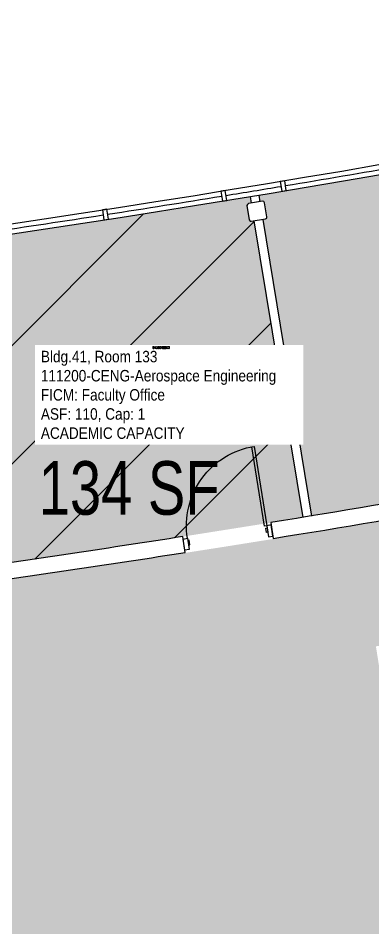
# Model space of a CAD drawing. Header units: inches. Extents: x -3087 to 2347, y -254 to 3466.
# Drawn here: x -608 to -449, y 3052.7 to 3460.2 of the extents above; entities that cross this region are included whole.
import ezdxf
from ezdxf.enums import TextEntityAlignment as Align

# ---------------------------------------------------------------- set-up
doc = ezdxf.new("R2010")
doc.units = ezdxf.units.IN
doc.header["$LTSCALE"] = 10
doc.header["$MEASUREMENT"] = 0
for name, color, linetype in [('A-DOOR', 2, 'CONTINUOUS'), ('A-GLAZ', 1, 'CONTINUOUS'), ('A-GLAZ-SILL', 2, 'CONTINUOUS'), ('A-IDEN-CNUM', 7, 'CONTINUOUS'), ('A-IDEN-RNUM', 7, 'CONTINUOUS'), ('A-IDEN-SNUM', 4, 'CONTINUOUS'), ('A-IDEN-VNUM', 4, 'CONTINUOUS'), ('A-WALL', 5, 'CONTINUOUS'), ('AREA-TEXT', 3, 'CONTINUOUS'), ('Rooms-Capacity', 4, 'CONTINUOUS'), ('Rooms-Category-Color', 7, 'CONTINUOUS'), ('Rooms-College-Color', 7, 'CONTINUOUS'), ('Rooms-Department-Color', 7, 'CONTINUOUS'), ('Rooms-Division-Color', 7, 'CONTINUOUS'), ('Rooms-Information', 7, 'CONTINUOUS')]:
    doc.layers.add(name, color=color, linetype=linetype)
doc.styles.add('AREA', font='arial.ttf', dxfattribs={"height": 24})
doc.styles.add('ROOMSNUMBER', font='TXT.SHX', dxfattribs={"height": 1})
doc.styles.add('ROOMVNUMBER', font='arial.ttf', dxfattribs={"width": 0.85, "height": 30})

msp = doc.modelspace()

# ---------------------------------------------------------------- hatches: boundary and pattern name
at = {"layer": 'Rooms-Capacity'}
h = msp.add_hatch(dxfattribs=at)
h.set_pattern_fill('ANSI31', color=256, scale=300, style=0)
h.set_pattern_definition([(45, (0, 0), (-26.51650429449553, 26.51650429449553), [])])
edge = h.paths.add_edge_path()
edge.add_arc((-1664.826769650998, 10454.64715535922), 7168.947425991806, 278.2711069520612, 279.318087032097)
edge.add_line((-504.0641957968473, 3380.29648241587), (-503.5769881755114, 3377.335010103881))
edge.add_line((-503.5769881755114, 3377.335010103881), (-504.8142529726028, 3377.130825649947))
edge.add_line((-504.8142529726028, 3377.130825649947), (-505.2506430745125, 3376.8101254832))
edge.add_line((-505.2506430745125, 3376.8101254832), (-505.432123914361, 3376.268714688718))
edge.add_line((-505.432123914361, 3376.268714688718), (-504.3737515211105, 3369.855459094048))
edge.add_line((-504.3737515211105, 3369.855459094048), (-503.9833355396986, 3369.314030045643))
edge.add_line((-503.9833355396986, 3369.314030045643), (-503.5116405934095, 3369.237587949261))
edge.add_line((-503.5116405934095, 3369.237587949261), (-502.2783224284649, 3369.441121103242))
edge.add_line((-502.2783224284649, 3369.441121103242), (-480.4040857106447, 3236.479430997744))
edge.add_line((-480.4040857106447, 3236.479430997744), (-534.2511176019907, 3227.957596510649))
edge.add_line((-534.2511176019907, 3227.957596510649), (-612.6167261749506, 3216.025172758847))
edge.add_line((-612.6167261749506, 3216.025172758847), (-633.5221679955721, 3360.267829777673))
at = {"layer": 'Rooms-Category-Color', "true_color": 0xfa9ba3}
h = msp.add_hatch(color=241, dxfattribs=at)
edge = h.paths.add_edge_path()
edge.add_line((-500.1172517985106, 3380.945815229788), (-499.6303688436747, 3377.986316347495))
edge.add_line((-499.6303688436747, 3377.986316347495), (-498.400997325778, 3378.189198218286))
edge.add_line((-498.400997325778, 3378.189198218286), (-497.8143968433142, 3378.038068603724))
edge.add_line((-497.8143968433142, 3378.038068603724), (-497.538886398077, 3377.571327086538))
edge.add_line((-497.538886398077, 3377.571327086538), (-496.4805137813091, 3371.158071374521))
edge.add_line((-496.4805137813091, 3371.158071374521), (-496.5588789731264, 3370.68275026232))
edge.add_line((-496.5588789731264, 3370.68275026232), (-497.0983849465847, 3370.295960539952))
edge.add_line((-497.0983849465847, 3370.295960539952), (-498.3317031264305, 3370.092427391559))
edge.add_line((-498.3317031264305, 3370.092427391559), (-476.4571417570114, 3237.128763787448))
edge.add_line((-476.4571417570114, 3237.128763787448), (-310.9802385568619, 3266.431136496365))
edge.add_line((-310.9802385568619, 3266.431136496365), (-257.4047273397446, 3276.502613026649))
edge.add_line((-257.4047273397446, 3276.502613026649), (-286.8365356475115, 3415.655279245228))
edge.add_line((-286.8365356475115, 3415.655279245228), (-286.6705192476511, 3416.201630346477))
edge.add_line((-286.6705192476511, 3416.201630346477), (-286.2434223741293, 3416.534606439993))
edge.add_line((-286.2434223741293, 3416.534606439993), (-285.0361478328705, 3416.769276840612))
edge.add_line((-285.0361478328705, 3416.769276840612), (-285.6150532066822, 3419.708001196384))
edge.add_arc((-1656.269742445832, 10391.75014696371), 7105.495476002302, 279.3643710255438, 281.1221113781109, ccw=False)
h = msp.add_hatch(color=241, dxfattribs=at)
edge = h.paths.add_edge_path()
edge.add_arc((-1664.826769650998, 10454.64715535922), 7168.947425991806, 278.2711069520612, 279.318087032097)
edge.add_line((-504.0641957968473, 3380.29648241587), (-503.5769881755114, 3377.335010103881))
edge.add_line((-503.5769881755114, 3377.335010103881), (-504.8142529726028, 3377.130825649947))
edge.add_line((-504.8142529726028, 3377.130825649947), (-505.2506430745125, 3376.8101254832))
edge.add_line((-505.2506430745125, 3376.8101254832), (-505.432123914361, 3376.268714688718))
edge.add_line((-505.432123914361, 3376.268714688718), (-504.3737515211105, 3369.855459094048))
edge.add_line((-504.3737515211105, 3369.855459094048), (-503.9833355396986, 3369.314030045643))
edge.add_line((-503.9833355396986, 3369.314030045643), (-503.5116405934095, 3369.237587949261))
edge.add_line((-503.5116405934095, 3369.237587949261), (-502.2783224284649, 3369.441121103242))
edge.add_line((-502.2783224284649, 3369.441121103242), (-480.4040857106447, 3236.479430997744))
edge.add_line((-480.4040857106447, 3236.479430997744), (-534.2511176019907, 3227.957596510649))
edge.add_line((-534.2511176019907, 3227.957596510649), (-612.6167261749506, 3216.025172758847))
edge.add_line((-612.6167261749506, 3216.025172758847), (-633.5221679955721, 3360.267829777673))
at = {"layer": 'Rooms-Category-Color', "true_color": 0xadadad}
h = msp.add_hatch(color=253, dxfattribs=at)
edge = h.paths.add_edge_path()
edge.add_arc((-1655.291926920601, 10436.69894980821), 7302.777143042623, 270.5977534965467, 281.783160734968)
edge.add_line((-164.0038321465254, 3287.809957850724), (-164.0038322339011, 3225.155798433349))
edge.add_line((-164.0038322339011, 3225.155798433349), (-447.587626516819, 3178.783998653293))
edge.add_line((-447.587626516819, 3178.783998653293), (-445.7104129195213, 3166.931738570333))
edge.add_line((-445.7104129195213, 3166.931738570333), (-439.7842932641506, 3167.8704096172))
edge.add_line((-439.7842932641506, 3167.8704096172), (-430.359186604619, 3108.615226484835))
edge.add_line((-430.359186604619, 3108.615226484835), (-376.0023359954357, 3117.224505804479))
edge.add_line((-376.0023359954357, 3117.224505804479), (-376.0023360848427, 3044.000021830201))
edge.add_line((-376.0023360848427, 3044.000021830201), (-895.9968530535698, 3044.001864302903))
edge.add_line((-895.9968530535698, 3044.001864302903), (-897.9968530237675, 2907.000022990629))
edge.add_line((-897.9968530237675, 2907.000022990629), (-967.996853068471, 2900.000022834167))
edge.add_line((-967.996853068471, 2900.000022834167), (-967.9968529641628, 3044.000023009256))
edge.add_line((-967.9968529641628, 3044.000023009256), (-1655.99685318768, 3044.000023007393))
edge.add_line((-1655.99685318768, 3044.000023007393), (-1655.996853008866, 2900.000022990629))
edge.add_line((-1655.996853008866, 2900.000022990629), (-1727.996853128076, 2900.000022985041))
edge.add_line((-1727.996853128076, 2900.000022985041), (-1727.996853157878, 3044.000023012981))
edge.add_line((-1727.996853157878, 3044.000023012981), (-1824.002336084843, 3044.000023022294))
edge.add_line((-1824.002336084843, 3044.000023022294), (-1824.002336084843, 2994.000023050234))
edge.add_line((-1824.002336084843, 2994.000023050234), (-1936.002336159348, 2994.000023057684))
edge.add_line((-1936.002336159348, 2994.000023057684), (-1936.002336204052, 3044.000023026019))
edge.add_line((-1936.002336204052, 3044.000023026019), (-2032.002336114645, 3044.000023012981))
edge.add_line((-2032.002336114645, 3044.000023012981), (-2032.002336084843, 3008.000022945926))
edge.add_line((-2032.002336084843, 3008.000022945926), (-2104.002336084843, 3008.000022988766))
edge.add_line((-2104.002336084843, 3008.000022988766), (-2104.00233605504, 3044.000023001805))
edge.add_line((-2104.00233605504, 3044.000023001805), (-2128.002335950732, 3044.000022985041))
edge.add_line((-2128.002335950732, 3044.000022985041), (-2128.002335965633, 2900.000023016706))
edge.add_line((-2128.002335965633, 2900.000023016706), (-2184.002336099744, 2900.000023050234))
edge.add_line((-2184.002336099744, 2900.000023050234), (-2184.002336025238, 2948.0000229422))
edge.add_line((-2184.002336025238, 2948.0000229422), (-2202.002336248755, 2948.00002304092))
edge.add_line((-2202.002336248755, 2948.00002304092), (-2202.002336159348, 3032.000022973865))
edge.add_line((-2202.002336159348, 3032.000022973865), (-2184.00233617425, 3032.000023016706))
edge.add_line((-2184.00233617425, 3032.000023016706), (-2184.002336099744, 3044.000023037195))
edge.add_line((-2184.002336099744, 3044.000023037195), (-2184.002342807589, 3153.935623803112))
edge.add_arc((-1648.003916241946, 10345.97568545777), 7211.985479861029, 265.7378186661483, 269.0468595697341)
edge.add_arc((-1647.999499138761, 10346.24118466042), 7212.251015804753, 269.0468595697342, 270.5473209509314)
at = {"layer": 'Rooms-College-Color', "true_color": 0x99d7b2}
h = msp.add_hatch(color=253, dxfattribs=at)
edge = h.paths.add_edge_path()
edge.add_line((-500.1172517985106, 3380.945815229788), (-499.6303688436747, 3377.986316347495))
edge.add_line((-499.6303688436747, 3377.986316347495), (-498.400997325778, 3378.189198218286))
edge.add_line((-498.400997325778, 3378.189198218286), (-497.8143968433142, 3378.038068603724))
edge.add_line((-497.8143968433142, 3378.038068603724), (-497.538886398077, 3377.571327086538))
edge.add_line((-497.538886398077, 3377.571327086538), (-496.4805137813091, 3371.158071374521))
edge.add_line((-496.4805137813091, 3371.158071374521), (-496.5588789731264, 3370.68275026232))
edge.add_line((-496.5588789731264, 3370.68275026232), (-497.0983849465847, 3370.295960539952))
edge.add_line((-497.0983849465847, 3370.295960539952), (-498.3317031264305, 3370.092427391559))
edge.add_line((-498.3317031264305, 3370.092427391559), (-476.4571417570114, 3237.128763787448))
edge.add_line((-476.4571417570114, 3237.128763787448), (-310.9802385568619, 3266.431136496365))
edge.add_line((-310.9802385568619, 3266.431136496365), (-257.4047273397446, 3276.502613026649))
edge.add_line((-257.4047273397446, 3276.502613026649), (-286.8365356475115, 3415.655279245228))
edge.add_line((-286.8365356475115, 3415.655279245228), (-286.6705192476511, 3416.201630346477))
edge.add_line((-286.6705192476511, 3416.201630346477), (-286.2434223741293, 3416.534606439993))
edge.add_line((-286.2434223741293, 3416.534606439993), (-285.0361478328705, 3416.769276840612))
edge.add_line((-285.0361478328705, 3416.769276840612), (-285.6150532066822, 3419.708001196384))
edge.add_arc((-1656.269742445832, 10391.75014696371), 7105.495476002302, 279.3643710255438, 281.1221113781109, ccw=False)
h = msp.add_hatch(color=253, dxfattribs=at)
edge = h.paths.add_edge_path()
edge.add_arc((-1664.826769650998, 10454.64715535922), 7168.947425991806, 278.2711069520612, 279.318087032097)
edge.add_line((-504.0641957968473, 3380.29648241587), (-503.5769881755114, 3377.335010103881))
edge.add_line((-503.5769881755114, 3377.335010103881), (-504.8142529726028, 3377.130825649947))
edge.add_line((-504.8142529726028, 3377.130825649947), (-505.2506430745125, 3376.8101254832))
edge.add_line((-505.2506430745125, 3376.8101254832), (-505.432123914361, 3376.268714688718))
edge.add_line((-505.432123914361, 3376.268714688718), (-504.3737515211105, 3369.855459094048))
edge.add_line((-504.3737515211105, 3369.855459094048), (-503.9833355396986, 3369.314030045643))
edge.add_line((-503.9833355396986, 3369.314030045643), (-503.5116405934095, 3369.237587949261))
edge.add_line((-503.5116405934095, 3369.237587949261), (-502.2783224284649, 3369.441121103242))
edge.add_line((-502.2783224284649, 3369.441121103242), (-480.4040857106447, 3236.479430997744))
edge.add_line((-480.4040857106447, 3236.479430997744), (-534.2511176019907, 3227.957596510649))
edge.add_line((-534.2511176019907, 3227.957596510649), (-612.6167261749506, 3216.025172758847))
edge.add_line((-612.6167261749506, 3216.025172758847), (-633.5221679955721, 3360.267829777673))
at = {"layer": 'Rooms-College-Color', "true_color": 0xadadad}
h = msp.add_hatch(color=253, dxfattribs=at)
edge = h.paths.add_edge_path()
edge.add_arc((-1655.291926920601, 10436.69894980821), 7302.777143042623, 270.5977534965467, 281.783160734968)
edge.add_line((-164.0038321465254, 3287.809957850724), (-164.0038322339011, 3225.155798433349))
edge.add_line((-164.0038322339011, 3225.155798433349), (-447.587626516819, 3178.783998653293))
edge.add_line((-447.587626516819, 3178.783998653293), (-445.7104129195213, 3166.931738570333))
edge.add_line((-445.7104129195213, 3166.931738570333), (-439.7842932641506, 3167.8704096172))
edge.add_line((-439.7842932641506, 3167.8704096172), (-430.359186604619, 3108.615226484835))
edge.add_line((-430.359186604619, 3108.615226484835), (-376.0023359954357, 3117.224505804479))
edge.add_line((-376.0023359954357, 3117.224505804479), (-376.0023360848427, 3044.000021830201))
edge.add_line((-376.0023360848427, 3044.000021830201), (-895.9968530535698, 3044.001864302903))
edge.add_line((-895.9968530535698, 3044.001864302903), (-897.9968530237675, 2907.000022990629))
edge.add_line((-897.9968530237675, 2907.000022990629), (-967.996853068471, 2900.000022834167))
edge.add_line((-967.996853068471, 2900.000022834167), (-967.9968529641628, 3044.000023009256))
edge.add_line((-967.9968529641628, 3044.000023009256), (-1655.99685318768, 3044.000023007393))
edge.add_line((-1655.99685318768, 3044.000023007393), (-1655.996853008866, 2900.000022990629))
edge.add_line((-1655.996853008866, 2900.000022990629), (-1727.996853128076, 2900.000022985041))
edge.add_line((-1727.996853128076, 2900.000022985041), (-1727.996853157878, 3044.000023012981))
edge.add_line((-1727.996853157878, 3044.000023012981), (-1824.002336084843, 3044.000023022294))
edge.add_line((-1824.002336084843, 3044.000023022294), (-1824.002336084843, 2994.000023050234))
edge.add_line((-1824.002336084843, 2994.000023050234), (-1936.002336159348, 2994.000023057684))
edge.add_line((-1936.002336159348, 2994.000023057684), (-1936.002336204052, 3044.000023026019))
edge.add_line((-1936.002336204052, 3044.000023026019), (-2032.002336114645, 3044.000023012981))
edge.add_line((-2032.002336114645, 3044.000023012981), (-2032.002336084843, 3008.000022945926))
edge.add_line((-2032.002336084843, 3008.000022945926), (-2104.002336084843, 3008.000022988766))
edge.add_line((-2104.002336084843, 3008.000022988766), (-2104.00233605504, 3044.000023001805))
edge.add_line((-2104.00233605504, 3044.000023001805), (-2128.002335950732, 3044.000022985041))
edge.add_line((-2128.002335950732, 3044.000022985041), (-2128.002335965633, 2900.000023016706))
edge.add_line((-2128.002335965633, 2900.000023016706), (-2184.002336099744, 2900.000023050234))
edge.add_line((-2184.002336099744, 2900.000023050234), (-2184.002336025238, 2948.0000229422))
edge.add_line((-2184.002336025238, 2948.0000229422), (-2202.002336248755, 2948.00002304092))
edge.add_line((-2202.002336248755, 2948.00002304092), (-2202.002336159348, 3032.000022973865))
edge.add_line((-2202.002336159348, 3032.000022973865), (-2184.00233617425, 3032.000023016706))
edge.add_line((-2184.00233617425, 3032.000023016706), (-2184.002336099744, 3044.000023037195))
edge.add_line((-2184.002336099744, 3044.000023037195), (-2184.002342807589, 3153.935623803112))
edge.add_arc((-1648.003916241946, 10345.97568545777), 7211.985479861029, 265.7378186661483, 269.0468595697341)
edge.add_arc((-1647.999499138761, 10346.24118466042), 7212.251015804753, 269.0468595697342, 270.5473209509314)
at = {"layer": 'Rooms-Department-Color', "true_color": 0x99d7b2}
h = msp.add_hatch(color=253, dxfattribs=at)
edge = h.paths.add_edge_path()
edge.add_line((-500.1172517985106, 3380.945815229788), (-499.6303688436747, 3377.986316347495))
edge.add_line((-499.6303688436747, 3377.986316347495), (-498.400997325778, 3378.189198218286))
edge.add_line((-498.400997325778, 3378.189198218286), (-497.8143968433142, 3378.038068603724))
edge.add_line((-497.8143968433142, 3378.038068603724), (-497.538886398077, 3377.571327086538))
edge.add_line((-497.538886398077, 3377.571327086538), (-496.4805137813091, 3371.158071374521))
edge.add_line((-496.4805137813091, 3371.158071374521), (-496.5588789731264, 3370.68275026232))
edge.add_line((-496.5588789731264, 3370.68275026232), (-497.0983849465847, 3370.295960539952))
edge.add_line((-497.0983849465847, 3370.295960539952), (-498.3317031264305, 3370.092427391559))
edge.add_line((-498.3317031264305, 3370.092427391559), (-476.4571417570114, 3237.128763787448))
edge.add_line((-476.4571417570114, 3237.128763787448), (-310.9802385568619, 3266.431136496365))
edge.add_line((-310.9802385568619, 3266.431136496365), (-257.4047273397446, 3276.502613026649))
edge.add_line((-257.4047273397446, 3276.502613026649), (-286.8365356475115, 3415.655279245228))
edge.add_line((-286.8365356475115, 3415.655279245228), (-286.6705192476511, 3416.201630346477))
edge.add_line((-286.6705192476511, 3416.201630346477), (-286.2434223741293, 3416.534606439993))
edge.add_line((-286.2434223741293, 3416.534606439993), (-285.0361478328705, 3416.769276840612))
edge.add_line((-285.0361478328705, 3416.769276840612), (-285.6150532066822, 3419.708001196384))
edge.add_arc((-1656.269742445832, 10391.75014696371), 7105.495476002302, 279.3643710255438, 281.1221113781109, ccw=False)
h = msp.add_hatch(color=253, dxfattribs=at)
edge = h.paths.add_edge_path()
edge.add_arc((-1664.826769650998, 10454.64715535922), 7168.947425991806, 278.2711069520612, 279.318087032097)
edge.add_line((-504.0641957968473, 3380.29648241587), (-503.5769881755114, 3377.335010103881))
edge.add_line((-503.5769881755114, 3377.335010103881), (-504.8142529726028, 3377.130825649947))
edge.add_line((-504.8142529726028, 3377.130825649947), (-505.2506430745125, 3376.8101254832))
edge.add_line((-505.2506430745125, 3376.8101254832), (-505.432123914361, 3376.268714688718))
edge.add_line((-505.432123914361, 3376.268714688718), (-504.3737515211105, 3369.855459094048))
edge.add_line((-504.3737515211105, 3369.855459094048), (-503.9833355396986, 3369.314030045643))
edge.add_line((-503.9833355396986, 3369.314030045643), (-503.5116405934095, 3369.237587949261))
edge.add_line((-503.5116405934095, 3369.237587949261), (-502.2783224284649, 3369.441121103242))
edge.add_line((-502.2783224284649, 3369.441121103242), (-480.4040857106447, 3236.479430997744))
edge.add_line((-480.4040857106447, 3236.479430997744), (-534.2511176019907, 3227.957596510649))
edge.add_line((-534.2511176019907, 3227.957596510649), (-612.6167261749506, 3216.025172758847))
edge.add_line((-612.6167261749506, 3216.025172758847), (-633.5221679955721, 3360.267829777673))
at = {"layer": 'Rooms-Department-Color', "true_color": 0xacacac}
h = msp.add_hatch(color=253, dxfattribs=at)
edge = h.paths.add_edge_path()
edge.add_arc((-1655.291926920601, 10436.69894980821), 7302.777143042623, 270.5977534965467, 281.783160734968)
edge.add_line((-164.0038321465254, 3287.809957850724), (-164.0038322339011, 3225.155798433349))
edge.add_line((-164.0038322339011, 3225.155798433349), (-447.587626516819, 3178.783998653293))
edge.add_line((-447.587626516819, 3178.783998653293), (-445.7104129195213, 3166.931738570333))
edge.add_line((-445.7104129195213, 3166.931738570333), (-439.7842932641506, 3167.8704096172))
edge.add_line((-439.7842932641506, 3167.8704096172), (-430.359186604619, 3108.615226484835))
edge.add_line((-430.359186604619, 3108.615226484835), (-376.0023359954357, 3117.224505804479))
edge.add_line((-376.0023359954357, 3117.224505804479), (-376.0023360848427, 3044.000021830201))
edge.add_line((-376.0023360848427, 3044.000021830201), (-895.9968530535698, 3044.001864302903))
edge.add_line((-895.9968530535698, 3044.001864302903), (-897.9968530237675, 2907.000022990629))
edge.add_line((-897.9968530237675, 2907.000022990629), (-967.996853068471, 2900.000022834167))
edge.add_line((-967.996853068471, 2900.000022834167), (-967.9968529641628, 3044.000023009256))
edge.add_line((-967.9968529641628, 3044.000023009256), (-1655.99685318768, 3044.000023007393))
edge.add_line((-1655.99685318768, 3044.000023007393), (-1655.996853008866, 2900.000022990629))
edge.add_line((-1655.996853008866, 2900.000022990629), (-1727.996853128076, 2900.000022985041))
edge.add_line((-1727.996853128076, 2900.000022985041), (-1727.996853157878, 3044.000023012981))
edge.add_line((-1727.996853157878, 3044.000023012981), (-1824.002336084843, 3044.000023022294))
edge.add_line((-1824.002336084843, 3044.000023022294), (-1824.002336084843, 2994.000023050234))
edge.add_line((-1824.002336084843, 2994.000023050234), (-1936.002336159348, 2994.000023057684))
edge.add_line((-1936.002336159348, 2994.000023057684), (-1936.002336204052, 3044.000023026019))
edge.add_line((-1936.002336204052, 3044.000023026019), (-2032.002336114645, 3044.000023012981))
edge.add_line((-2032.002336114645, 3044.000023012981), (-2032.002336084843, 3008.000022945926))
edge.add_line((-2032.002336084843, 3008.000022945926), (-2104.002336084843, 3008.000022988766))
edge.add_line((-2104.002336084843, 3008.000022988766), (-2104.00233605504, 3044.000023001805))
edge.add_line((-2104.00233605504, 3044.000023001805), (-2128.002335950732, 3044.000022985041))
edge.add_line((-2128.002335950732, 3044.000022985041), (-2128.002335965633, 2900.000023016706))
edge.add_line((-2128.002335965633, 2900.000023016706), (-2184.002336099744, 2900.000023050234))
edge.add_line((-2184.002336099744, 2900.000023050234), (-2184.002336025238, 2948.0000229422))
edge.add_line((-2184.002336025238, 2948.0000229422), (-2202.002336248755, 2948.00002304092))
edge.add_line((-2202.002336248755, 2948.00002304092), (-2202.002336159348, 3032.000022973865))
edge.add_line((-2202.002336159348, 3032.000022973865), (-2184.00233617425, 3032.000023016706))
edge.add_line((-2184.00233617425, 3032.000023016706), (-2184.002336099744, 3044.000023037195))
edge.add_line((-2184.002336099744, 3044.000023037195), (-2184.002342807589, 3153.935623803112))
edge.add_arc((-1648.003916241946, 10345.97568545777), 7211.985479861029, 265.7378186661483, 269.0468595697341)
edge.add_arc((-1647.999499138761, 10346.24118466042), 7212.251015804753, 269.0468595697342, 270.5473209509314)
at = {"layer": 'Rooms-Division-Color', "true_color": 0x99d7b2}
h = msp.add_hatch(color=253, dxfattribs=at)
edge = h.paths.add_edge_path()
edge.add_line((-500.1172517985106, 3380.945815229788), (-499.6303688436747, 3377.986316347495))
edge.add_line((-499.6303688436747, 3377.986316347495), (-498.400997325778, 3378.189198218286))
edge.add_line((-498.400997325778, 3378.189198218286), (-497.8143968433142, 3378.038068603724))
edge.add_line((-497.8143968433142, 3378.038068603724), (-497.538886398077, 3377.571327086538))
edge.add_line((-497.538886398077, 3377.571327086538), (-496.4805137813091, 3371.158071374521))
edge.add_line((-496.4805137813091, 3371.158071374521), (-496.5588789731264, 3370.68275026232))
edge.add_line((-496.5588789731264, 3370.68275026232), (-497.0983849465847, 3370.295960539952))
edge.add_line((-497.0983849465847, 3370.295960539952), (-498.3317031264305, 3370.092427391559))
edge.add_line((-498.3317031264305, 3370.092427391559), (-476.4571417570114, 3237.128763787448))
edge.add_line((-476.4571417570114, 3237.128763787448), (-310.9802385568619, 3266.431136496365))
edge.add_line((-310.9802385568619, 3266.431136496365), (-257.4047273397446, 3276.502613026649))
edge.add_line((-257.4047273397446, 3276.502613026649), (-286.8365356475115, 3415.655279245228))
edge.add_line((-286.8365356475115, 3415.655279245228), (-286.6705192476511, 3416.201630346477))
edge.add_line((-286.6705192476511, 3416.201630346477), (-286.2434223741293, 3416.534606439993))
edge.add_line((-286.2434223741293, 3416.534606439993), (-285.0361478328705, 3416.769276840612))
edge.add_line((-285.0361478328705, 3416.769276840612), (-285.6150532066822, 3419.708001196384))
edge.add_arc((-1656.269742445832, 10391.75014696371), 7105.495476002302, 279.3643710255438, 281.1221113781109, ccw=False)
h = msp.add_hatch(color=253, dxfattribs=at)
edge = h.paths.add_edge_path()
edge.add_arc((-1664.826769650998, 10454.64715535922), 7168.947425991806, 278.2711069520612, 279.318087032097)
edge.add_line((-504.0641957968473, 3380.29648241587), (-503.5769881755114, 3377.335010103881))
edge.add_line((-503.5769881755114, 3377.335010103881), (-504.8142529726028, 3377.130825649947))
edge.add_line((-504.8142529726028, 3377.130825649947), (-505.2506430745125, 3376.8101254832))
edge.add_line((-505.2506430745125, 3376.8101254832), (-505.432123914361, 3376.268714688718))
edge.add_line((-505.432123914361, 3376.268714688718), (-504.3737515211105, 3369.855459094048))
edge.add_line((-504.3737515211105, 3369.855459094048), (-503.9833355396986, 3369.314030045643))
edge.add_line((-503.9833355396986, 3369.314030045643), (-503.5116405934095, 3369.237587949261))
edge.add_line((-503.5116405934095, 3369.237587949261), (-502.2783224284649, 3369.441121103242))
edge.add_line((-502.2783224284649, 3369.441121103242), (-480.4040857106447, 3236.479430997744))
edge.add_line((-480.4040857106447, 3236.479430997744), (-534.2511176019907, 3227.957596510649))
edge.add_line((-534.2511176019907, 3227.957596510649), (-612.6167261749506, 3216.025172758847))
edge.add_line((-612.6167261749506, 3216.025172758847), (-633.5221679955721, 3360.267829777673))
at = {"layer": 'Rooms-Division-Color', "true_color": 0xadadad}
h = msp.add_hatch(color=253, dxfattribs=at)
edge = h.paths.add_edge_path()
edge.add_arc((-1655.291926920601, 10436.69894980821), 7302.777143042623, 270.5977534965467, 281.783160734968)
edge.add_line((-164.0038321465254, 3287.809957850724), (-164.0038322339011, 3225.155798433349))
edge.add_line((-164.0038322339011, 3225.155798433349), (-447.587626516819, 3178.783998653293))
edge.add_line((-447.587626516819, 3178.783998653293), (-445.7104129195213, 3166.931738570333))
edge.add_line((-445.7104129195213, 3166.931738570333), (-439.7842932641506, 3167.8704096172))
edge.add_line((-439.7842932641506, 3167.8704096172), (-430.359186604619, 3108.615226484835))
edge.add_line((-430.359186604619, 3108.615226484835), (-376.0023359954357, 3117.224505804479))
edge.add_line((-376.0023359954357, 3117.224505804479), (-376.0023360848427, 3044.000021830201))
edge.add_line((-376.0023360848427, 3044.000021830201), (-895.9968530535698, 3044.001864302903))
edge.add_line((-895.9968530535698, 3044.001864302903), (-897.9968530237675, 2907.000022990629))
edge.add_line((-897.9968530237675, 2907.000022990629), (-967.996853068471, 2900.000022834167))
edge.add_line((-967.996853068471, 2900.000022834167), (-967.9968529641628, 3044.000023009256))
edge.add_line((-967.9968529641628, 3044.000023009256), (-1655.99685318768, 3044.000023007393))
edge.add_line((-1655.99685318768, 3044.000023007393), (-1655.996853008866, 2900.000022990629))
edge.add_line((-1655.996853008866, 2900.000022990629), (-1727.996853128076, 2900.000022985041))
edge.add_line((-1727.996853128076, 2900.000022985041), (-1727.996853157878, 3044.000023012981))
edge.add_line((-1727.996853157878, 3044.000023012981), (-1824.002336084843, 3044.000023022294))
edge.add_line((-1824.002336084843, 3044.000023022294), (-1824.002336084843, 2994.000023050234))
edge.add_line((-1824.002336084843, 2994.000023050234), (-1936.002336159348, 2994.000023057684))
edge.add_line((-1936.002336159348, 2994.000023057684), (-1936.002336204052, 3044.000023026019))
edge.add_line((-1936.002336204052, 3044.000023026019), (-2032.002336114645, 3044.000023012981))
edge.add_line((-2032.002336114645, 3044.000023012981), (-2032.002336084843, 3008.000022945926))
edge.add_line((-2032.002336084843, 3008.000022945926), (-2104.002336084843, 3008.000022988766))
edge.add_line((-2104.002336084843, 3008.000022988766), (-2104.00233605504, 3044.000023001805))
edge.add_line((-2104.00233605504, 3044.000023001805), (-2128.002335950732, 3044.000022985041))
edge.add_line((-2128.002335950732, 3044.000022985041), (-2128.002335965633, 2900.000023016706))
edge.add_line((-2128.002335965633, 2900.000023016706), (-2184.002336099744, 2900.000023050234))
edge.add_line((-2184.002336099744, 2900.000023050234), (-2184.002336025238, 2948.0000229422))
edge.add_line((-2184.002336025238, 2948.0000229422), (-2202.002336248755, 2948.00002304092))
edge.add_line((-2202.002336248755, 2948.00002304092), (-2202.002336159348, 3032.000022973865))
edge.add_line((-2202.002336159348, 3032.000022973865), (-2184.00233617425, 3032.000023016706))
edge.add_line((-2184.00233617425, 3032.000023016706), (-2184.002336099744, 3044.000023037195))
edge.add_line((-2184.002336099744, 3044.000023037195), (-2184.002342807589, 3153.935623803112))
edge.add_arc((-1648.003916241946, 10345.97568545777), 7211.985479861029, 265.7378186661483, 269.0468595697341)
edge.add_arc((-1647.999499138761, 10346.24118466042), 7212.251015804753, 269.0468595697342, 270.5473209509314)

# ---------------------------------------------------------------- linework, layer by layer
at = {"layer": 'A-DOOR', "linetype": 'Continuous', "lineweight": -3}
for points in [[(-496.5511807948351, 3232.847492532805), (-497.5387623310089, 3232.690385248512), (-503.1946246176958, 3268.243320733309), (-502.207043081522, 3268.400428019464)], [(-496.0798589289188, 3229.884747909382), (-496.6970974057913, 3229.786555856466), (-497.0113119781017, 3231.761718941852), (-496.3940735012293, 3231.859910992905)], [(-495.7656443566084, 3227.909584827721), (-493.7904812842607, 3228.223799400032), (-494.5760177075863, 3233.161707106978), (-496.5511807948351, 3232.847492532805)], [(-531.318579852581, 3222.253722535446), (-533.2937429398298, 3221.939507963136), (-534.0792793482542, 3226.877415668219), (-532.1041162759066, 3227.191630238667)], [(-531.6327944248915, 3224.228885615245), (-531.015555948019, 3224.327077670023), (-531.3297705203295, 3226.302240755409), (-531.9470089823008, 3226.204048700631)]]:
    msp.add_lwpolyline(points, close=True, dxfattribs=at)
at = {"layer": 'A-DOOR', "linetype": 'Continuous', "lineweight": -3, "extrusion": (0, 0, -1)}
msp.add_arc((496.5511807948351, 3232.847492532805), 36, 350.9609675069369, 80.96096797882272, dxfattribs=at)
at = {"layer": 'A-GLAZ', "ltscale": 0.5}
for radius in [7054.50983942608, 7059.00983942608]:
    msp.add_arc((-1648.002342656255, 10345.99999530427), radius, 264.9867920008745, 282.5566358323309, dxfattribs=at)
at = {"layer": 'A-GLAZ-SILL', "linetype": 'Continuous'}
for points in [[(-489.7627801001072, 3382.663709096611), (-487.7893720120192, 3382.988763123751), (-488.5207435041666, 3387.428931536153), (-490.4941517114639, 3387.103877557442)], [(-516.403169080615, 3378.271706210449), (-514.4297610074282, 3378.596760179847), (-515.1611324548721, 3383.03692862764), (-517.1345406621695, 3382.711874656379)], [(-569.5841877013445, 3369.852477084845), (-567.60908806324, 3370.167089337483), (-568.3169656395912, 3374.611063824967), (-570.2920654118061, 3374.296451553702)]]:
    msp.add_lwpolyline(points, close=True, dxfattribs=at)
for start, end in [(279.4600429799132, 279.8835719672746), (279.2408222583393, 279.4438048741281), (278.8037498085716, 279.2245839875497), (278.3642452850681, 278.7875113062245)]:
    msp.add_arc((-1648.002342656255, 10345.99999530427), 7056.75983942608, start, end, dxfattribs=at)
at = {"layer": 'A-WALL', "linetype": 'Continuous'}
for p, q in [((-504.0641957968473, 3380.29648241587), (-503.5769881755114, 3377.335010103881)), ((-500.1172517985106, 3380.945815229788), (-499.6303688436747, 3377.986316347495)), ((-502.2783224284649, 3369.441121103242), (-480.4040857106447, 3236.479430997744)), ((-498.3317031264305, 3370.092427391559), (-476.4571417570114, 3237.128763787448))]:
    msp.add_line(p, q, dxfattribs=at)
at = {"layer": 'A-WALL', "linetype": 'Continuous', "lineweight": -3}
for p, q in [((-494.7478559613228, 3234.241887945682), (-493.6186430454254, 3227.143618574366)), ((-533.1219046860933, 3220.859327141196), (-534.2511176019907, 3227.957596510649))]:
    msp.add_line(p, q, dxfattribs=at)
at = {"layer": 'A-WALL'}
msp.add_lwpolyline([(-504.8142529726028, 3377.130825649947), (-505.2506430745125, 3376.8101254832), (-505.432123914361, 3376.268714688718), (-504.3737515211105, 3369.855459094048), (-503.9833355396986, 3369.314030045643), (-503.5116405934095, 3369.237587949261), (-497.0983849465847, 3370.295960539952), (-496.5588789731264, 3370.68275026232), (-496.4805137813091, 3371.158071374521), (-497.538886398077, 3377.571327086538), (-497.8143968433142, 3378.038068603724), (-498.400997325778, 3378.189198218286)], close=True, dxfattribs=at)
at = {"layer": 'A-WALL', "linetype": 'Continuous', "lineweight": -3, "extrusion": (0, 0, -1)}
for start, end in [(259.3266731630704, 260.8027364323087), (261.1191991745295, 261.8930108922077)]:
    msp.add_arc((1652.27262955904, 10383.17895666324), 7242.041481096549, start, end, dxfattribs=at)
at = {"layer": 'A-WALL', "linetype": 'Continuous', "lineweight": -3}
for start, end in [(279.1971070127796, 280.6734840727102), (278.1068321434301, 278.8809580894099)]:
    msp.add_arc((-1652.27262955904, 10383.17895666324), 7249.228981096549, start, end, dxfattribs=at)

# ---------------------------------------------------------------- texts
at = {"layer": 'A-IDEN-CNUM', "style": 'ROOMSNUMBER', "width": 0.85}
msp.add_text('CAD #041-0_0133-00', height=1, rotation=359.9999999866598, dxfattribs=at).set_placement((-547.786461933516, 3309.125824610237))
at = {"layer": 'A-IDEN-RNUM', "style": 'ROOMSNUMBER', "width": 0.85}
msp.add_text('0133-00', height=1, rotation=359.9999999866598, dxfattribs=at).set_placement((-547.786461933516, 3312.125824599061))
at = {"layer": 'A-IDEN-SNUM', "style": 'ROOMSNUMBER', "width": 0.85}
msp.add_text('0410013300', height=1, rotation=359.9999999866598, dxfattribs=at).set_placement((-547.786461933516, 3312.125824599061))
at = {"layer": 'A-IDEN-VNUM', "style": 'ROOMVNUMBER', "width": 0.85}
msp.add_text('133', height=36, rotation=359.9999999866598, dxfattribs=at).set_placement((-562.201583837159, 3289.682226656936), align=Align.MIDDLE_CENTER)
at = {"layer": 'AREA-TEXT', "style": 'AREA', "width": 0.75}
msp.add_text('134 SF', height=24, dxfattribs=at).set_placement((-558.2857356052846, 3249.762525841128), align=Align.MIDDLE_CENTER)

# ---------------------------------------------------------------- next in the draw order: texts
at = {"layer": 'Rooms-Information', "insert": (-597.8633164470798, 3271.682226665239), "char_height": 5.142857142857143, "width": 115.2, "attachment_point": 7, "rotation": 359.99999998665976, "style": 'ROOMVNUMBER', "bg_fill": 3, "box_fill_scale": 1.5, "bg_fill_color": 256, "bg_fill_true_color": 13158600, "bg_fill_transparency": 0}
msp.add_mtext('Bldg.41, Room 133^M^J111200-CENG-Aerospace Engineering^M^JFICM: Faculty Office^M^JASF: 110, Cap: 1^M^JACADEMIC CAPACITY', dxfattribs=at)

doc.saveas('drawing.dxf')
